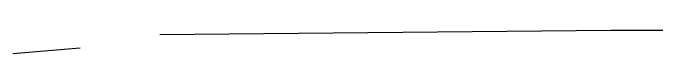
# Model space of a CAD drawing. Extents: x -160 to 364724, y -100 to 7353297.
# Drawn here: x 364332.2 to 364724.1, y 7351765.7 to 7351780.2 of the extents above; entities that cross this region are included whole.
import ezdxf

# ---------------------------------------------------------------- set-up
doc = ezdxf.new("R2010")
doc.units = 0
doc.header["$LTSCALE"] = 5
doc.layers.add('PS_PONTOS_IDENTIFICACAO_LIN', color=7, linetype='Continuous')

msp = doc.modelspace()

# ---------------------------------------------------------------- linework, layer by layer
at = {"layer": 'PS_PONTOS_IDENTIFICACAO_LIN', "linetype": 'Continuous'}
for p, q in [((364420.713, 7351777.424), (364692.757, 7351780.235)), ((364420.713, 7351777.424), (364692.757, 7351780.235)), ((364692.757, 7351780.235), (364724.108, 7351780.235)), ((364692.757, 7351780.235), (364724.108, 7351780.235)), ((364372.694, 7351769.213), (364332.237, 7351765.706)), ((364372.694, 7351769.213), (364332.237, 7351765.706))]:
    msp.add_line(p, q, dxfattribs=at)

doc.saveas('drawing.dxf')
